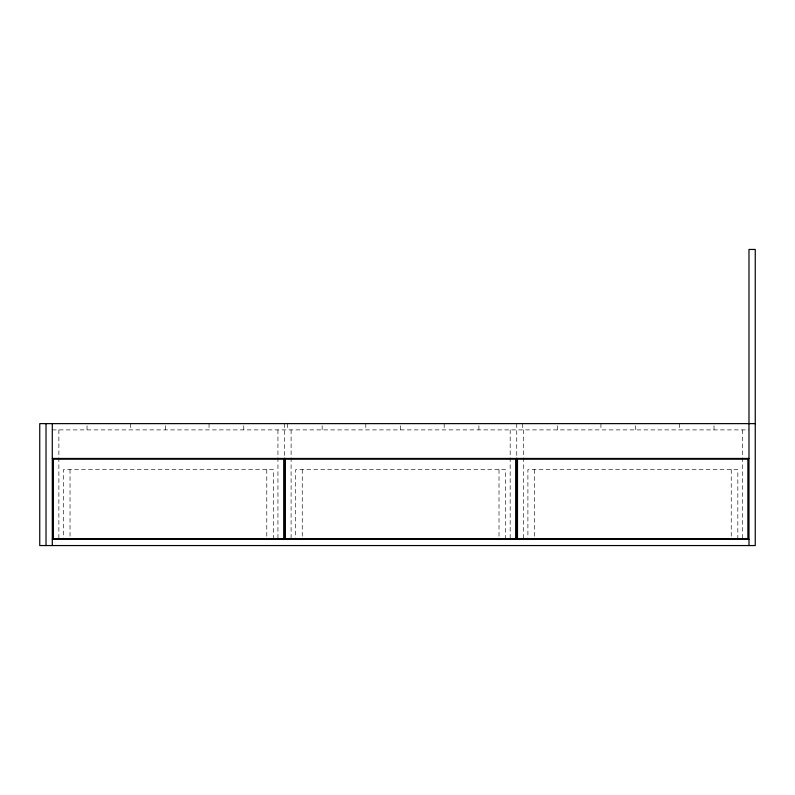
<?xml version="1.0" encoding="UTF-8"?>
<svg xmlns="http://www.w3.org/2000/svg" width="795" height="795" viewBox="0 0 795 795"><rect width="100%" height="100%" fill="white"/><g stroke="black" fill="none" stroke-linecap="round" stroke-linejoin="round"><path stroke-width="0.6" stroke-dasharray="3.98 2.98" d="M52.291 429.896L748.979 429.896M742.401 429.896L742.401 539.278M737.83 539.278L737.83 469.607L527.9 469.607L527.9 539.278M731.241 469.607L731.241 536.834M714.029 425.713L714.029 429.896M679.308 423.626L679.308 429.896M635.652 425.713L635.652 429.896M600.931 423.626L600.931 429.896M557.275 425.713L557.275 429.896M534.488 469.607L534.488 539.278M523.329 429.896L523.329 539.278M522.554 423.626L522.554 429.896M516.75 423.626L516.75 456.946M510.171 429.896L510.171 539.278M505.6 539.278L505.6 469.607L295.67 469.607L295.67 539.278M499.012 469.607L499.012 539.278M478.898 425.713L478.898 429.896M444.176 423.626L444.176 429.896M400.521 425.713L400.521 429.896M365.799 423.626L365.799 429.896M322.144 425.713L322.144 429.896M302.259 469.607L302.259 539.278M291.099 429.896L291.099 539.278M287.422 423.626L287.422 429.896M284.521 423.626L284.521 456.946M277.942 429.896L277.942 539.278M273.371 539.278L273.371 469.607L63.441 469.607L63.441 539.278M266.782 469.607L266.782 539.278M243.767 425.713L243.767 429.896M209.045 423.626L209.045 429.896M165.39 425.713L165.39 429.896M130.668 423.626L130.668 429.896M87.013 425.713L87.013 429.896M70.03 469.607L70.03 539.278M58.87 429.896L58.87 539.278"/><path stroke-width="1.19" d="M755.25 423.626L39.75 423.626L39.75 545.549L755.25 545.549L755.25 249.451L748.979 249.451L748.979 545.549M52.291 458.457L748.979 458.457M52.291 539.278L748.979 539.278M516.75 458.159L516.75 539.278M284.521 458.159L284.521 539.278M52.291 423.626L52.291 545.549M46.021 423.626L46.021 545.549M283.785 459.152L53.384 459.152L53.384 538.583L283.785 538.583L283.785 459.152M515.657 459.152L285.256 459.152L285.256 538.583L515.657 538.583L515.657 459.152M747.886 459.152L517.485 459.152L517.485 538.583L747.886 538.583L747.886 459.152"/></g></svg>
